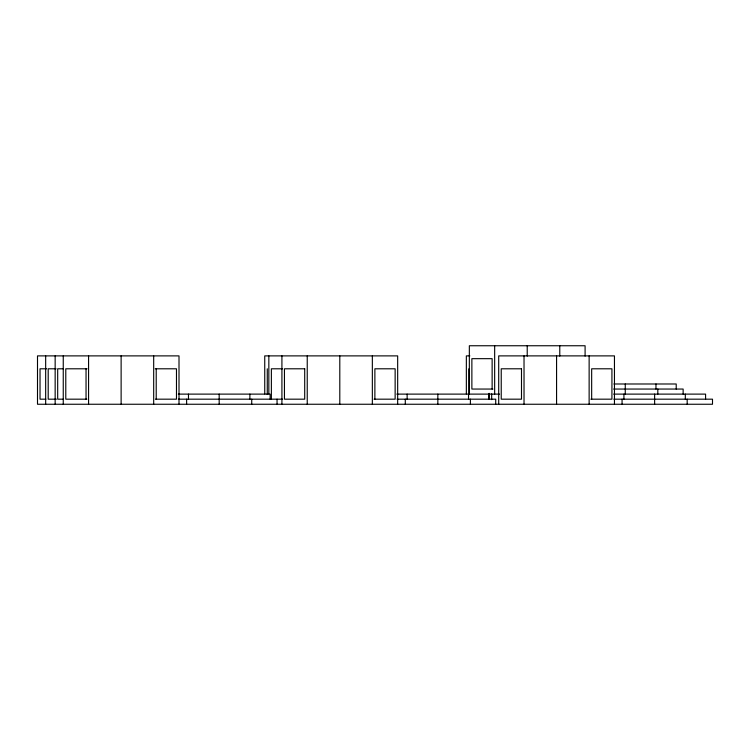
<?xml version="1.0" encoding="UTF-8"?>
<svg xmlns="http://www.w3.org/2000/svg" width="750" height="750" viewBox="0 0 750 750"><rect width="100%" height="100%" fill="white"/><g stroke="black" fill="none" stroke-linecap="round" stroke-linejoin="round"><path stroke-width="1.12" d="M469.838 355.884L466.35 355.884L466.35 393.881M46.669 368.794L40.031 368.794L40.031 399.178L45.881 399.178M56.072 368.794L48.197 368.794L48.197 399.178L56.381 399.178M63.309 368.794L57.684 368.794L57.684 399.178L63.534 399.178M87.056 368.794L65.784 368.794L65.784 399.178L86.841 399.178M155.203 368.794L176.475 368.794L176.475 399.178L155.419 399.178M282.619 368.794L271.369 368.794L271.369 399.178M613.894 383.991L676.219 383.991L676.219 389.053M492.928 389.053L471.872 389.053L471.872 358.669L492.131 358.669L492.131 389.053M613.641 389.053L683.137 389.053L683.137 394.116M178.312 394.116L270.131 394.116L270.131 399.178M396.788 394.116L499.575 394.116M613.641 394.116L705.581 394.116L705.581 399.178M178.35 399.178L282.619 399.178M374.081 399.178L395.138 399.178L395.138 368.794L374.878 368.794L374.878 399.178M397.013 399.178L495.712 399.178L495.712 404.25M590.869 399.178L611.925 399.178L611.925 368.794L591.666 368.794L591.666 399.178M613.8 399.178L712.5 399.178L712.5 404.25L37.5 404.25L37.5 355.884L179.006 355.884L179.006 404.25M687.178 399.178L687.178 404.25M685.322 394.116L685.322 399.178M657.816 389.053L657.816 394.116M655.969 383.991L655.969 389.053M654.628 394.116L654.628 404.25M625.266 383.991L625.266 394.116M623.925 394.116L623.925 399.178M622.069 399.178L622.069 404.25M614.456 404.25L614.456 355.884L498.703 355.884L498.703 404.25M589.134 355.884L589.134 404.25M585.094 356.119L585.094 345.75L469.341 345.75L469.341 394.116M559.772 345.75L559.772 356.119M556.575 355.884L556.575 404.25M527.222 345.75L527.222 356.119M524.025 355.884L524.025 404.25M494.662 345.75L494.662 394.116M491.672 393.881L491.672 399.637M489.141 393.337L489.141 399.178M488.803 394.116L488.803 399.178M470.4 399.178L470.4 404.25M468.881 368.794L468.881 394.509M468.544 394.116L468.544 399.178M437.841 394.116L437.841 404.25M407.137 394.116L407.137 399.178M405.291 399.178L405.291 404.25M397.669 404.25L397.669 355.884L264.741 355.884L264.741 393.881M372.347 355.884L372.347 404.25M339.797 355.884L339.797 404.25M307.238 355.884L307.238 404.25M281.916 355.884L281.916 404.25M277.05 399.178L277.05 404.25M268.837 355.884L268.837 393.881M267.272 368.794L267.272 394.509M251.728 399.178L251.728 404.25M249.881 394.116L249.881 399.178M219.178 394.116L219.178 404.25M188.475 394.116L188.475 399.178M186.619 399.178L186.619 404.25M156.216 368.794L156.216 399.178M153.684 355.884L153.684 404.25M121.125 355.884L121.125 404.25M88.575 355.884L88.575 404.25M86.044 368.794L86.044 399.178M63.253 355.884L63.253 404.25M55.153 355.884L55.153 404.25M45.666 355.884L45.666 404.25M304.706 368.794L284.447 368.794L284.447 399.178L304.706 399.178L304.706 368.794M521.494 368.794L501.234 368.794L501.234 399.178L521.494 399.178L521.494 368.794"/></g></svg>
